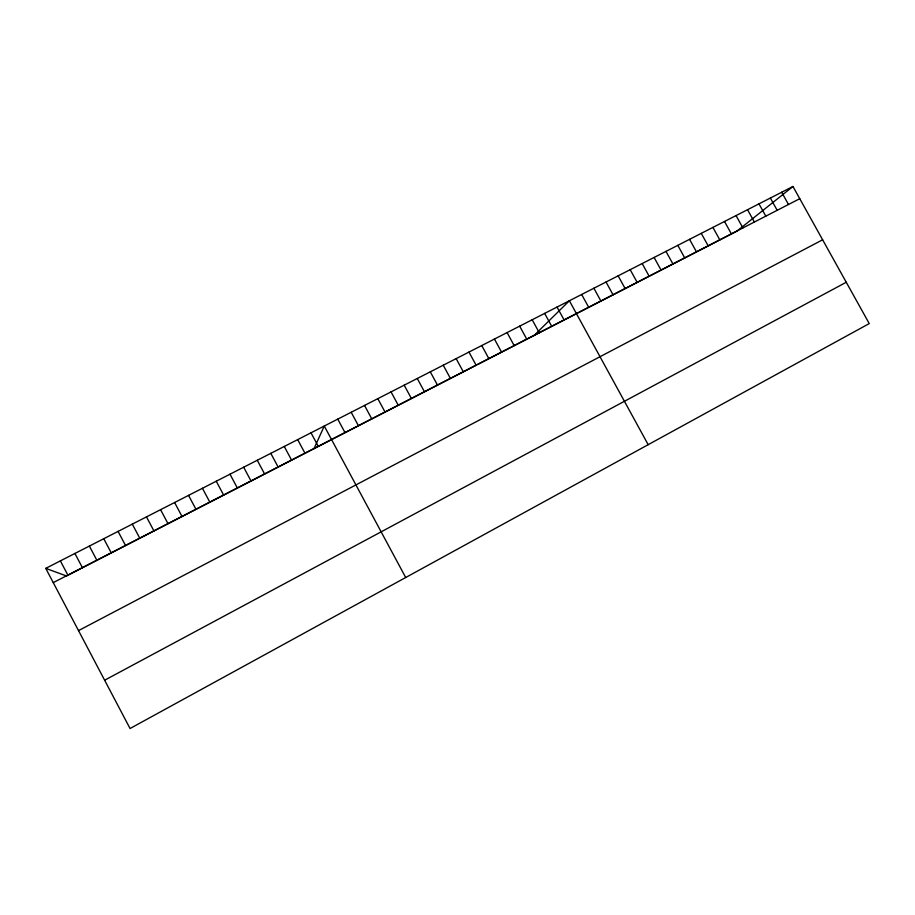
<?xml version="1.0" encoding="UTF-8"?>
<svg xmlns="http://www.w3.org/2000/svg" width="915" height="915" viewBox="0 0 915 915"><rect width="100%" height="100%" fill="white"/><g stroke="black" fill="none" stroke-linecap="round" stroke-linejoin="round"><path stroke-width="1.37" d="M313.982 448.693L324.265 426.024L405.7 577.514M534.097 335.485L569.382 300.749L648.175 444.679M792.962 186.488L45.75 568.364L130.056 728.512L869.25 323.578L792.962 186.488L736.804 231.232L579.355 312.209M104.642 680.211L846.261 282.255M78.518 630.607L822.631 239.799M53.253 582.615L799.756 198.692M476.681 365.005L66.509 575.97L45.75 568.364M477.95 364.364L510.536 347.597M511.782 346.957L578.143 312.827M781.685 192.253L788.49 204.491M770.361 198.04L777.178 210.313M758.981 203.862L765.809 216.157M747.544 209.707L754.383 222.036M736.049 215.574L742.9 227.938M724.508 221.476L731.371 233.863M712.911 227.4L719.785 239.822M701.267 233.359L708.153 245.815M689.555 239.341L696.452 251.819M677.798 245.346L684.706 257.87M665.983 251.385L672.902 263.943M654.111 257.458L661.042 270.039M642.181 263.554L649.124 276.17M630.183 269.673L637.149 282.323M618.14 275.838L625.117 288.511M606.039 282.014L613.016 294.733M593.881 288.236L600.869 300.978M581.666 294.481L588.665 307.257M557.041 307.063L564.075 319.907M544.642 313.399L551.688 326.278M532.187 319.758L539.244 332.683M519.674 326.163L526.731 339.11M507.093 332.591L514.161 345.573M494.443 339.053L501.534 352.069M481.748 345.538L488.839 358.6M468.972 352.069L476.086 365.154M456.15 358.623L463.276 371.742M443.249 365.211L450.386 378.375M430.29 371.833L437.45 385.032M417.274 378.49L424.434 391.723M404.19 385.181L411.361 398.448M391.037 391.894L398.219 405.196M377.815 398.654L385.009 411.99M364.525 405.448L371.742 418.818M351.177 412.265L358.406 425.681M337.761 419.127L344.989 432.578M310.997 432.795L318.26 446.326M297.672 439.612L304.947 453.177M284.268 446.463L291.553 460.062M270.794 453.348L278.103 466.982M257.264 460.268L264.572 473.936M243.665 467.21L250.984 480.924M229.985 474.199L237.328 487.947M216.249 481.221L223.592 495.004M202.432 488.29L209.798 502.106M188.547 495.381L195.924 509.232M174.605 502.507L181.982 516.403M160.571 509.678L167.971 523.609M146.48 516.884L153.892 530.849M132.309 524.123L139.743 538.134M118.069 531.398L125.515 545.454M103.761 538.718L111.207 552.809M89.373 546.072L96.83 560.197M74.904 553.461L82.384 567.632M60.367 560.895L67.859 575.1"/></g></svg>
